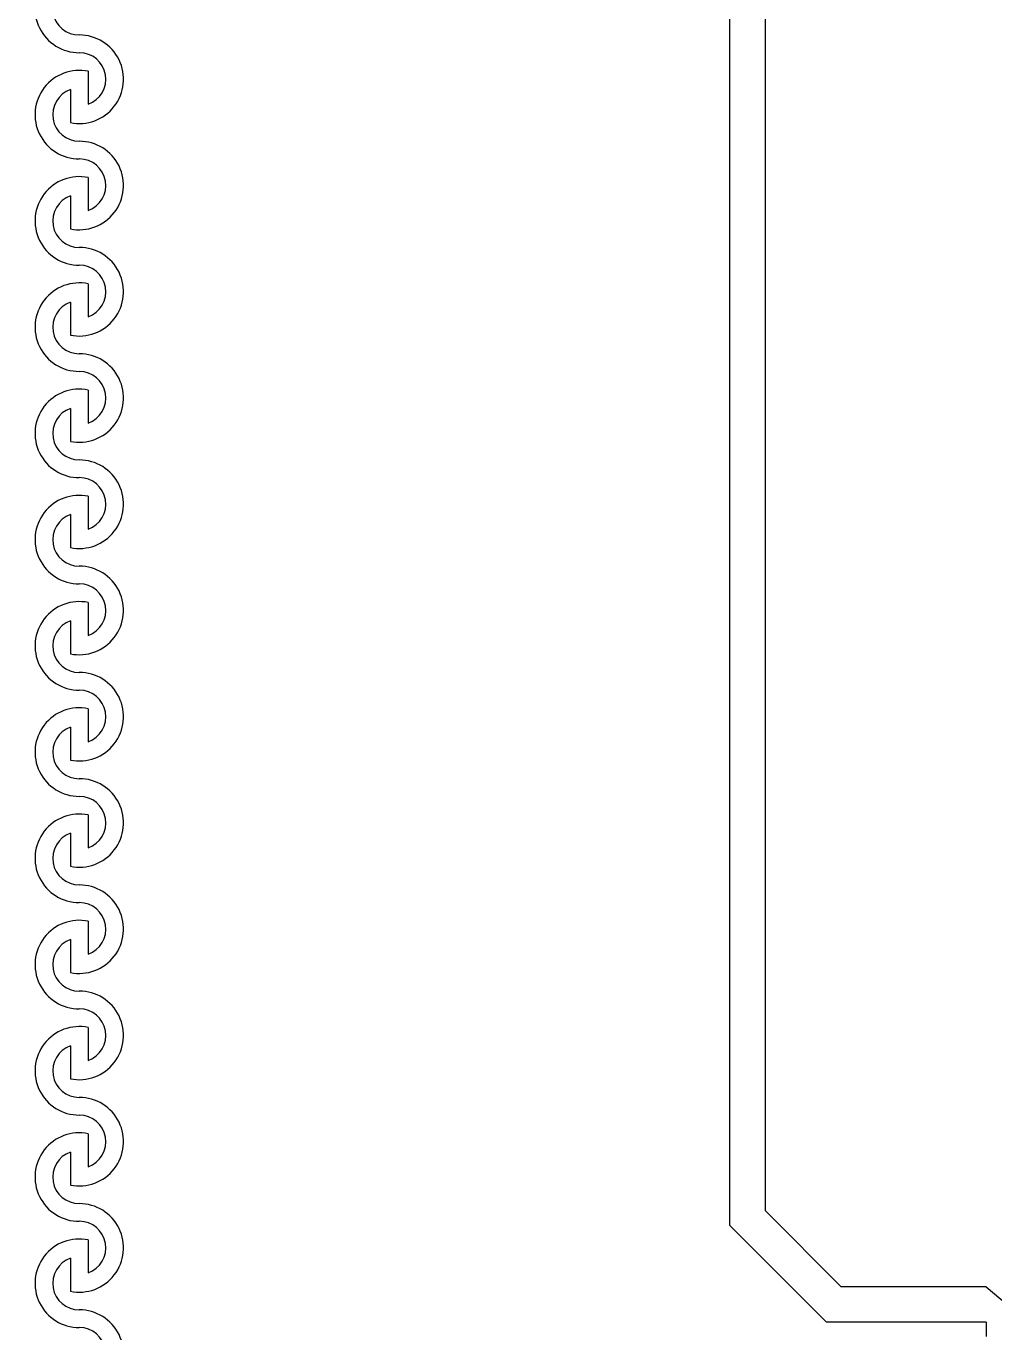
# Model space of a CAD drawing. Header units: millimetres. Extents: x 45556 to 173556, y 25313 to 153313.
# Drawn here: x 135205 to 137940, y 103423 to 107113 of the extents above; entities that cross this region are included whole.
import ezdxf

# ---------------------------------------------------------------- set-up
doc = ezdxf.new("R2010")
doc.units = ezdxf.units.MM
doc.layers.add('CLEAR', color=140, linetype='Continuous')

msp = doc.modelspace()

# ---------------------------------------------------------------- linework, layer by layer
for radius in [25000, 15000]:
    msp.add_circle((127056.2, 103313.2), radius)
at = {"layer": 'CLEAR'}
for p, q in [((137291.9, 103767.5), (137291.9, 109454.7)), ((137191.9, 103726.1), (137191.9, 109413.2)), ((135379.8, 106985.7), (135379.8, 106892.5)), ((135379.8, 106985.7), (135379.8, 106892.5)), ((135379.8, 106985.7), (135379.8, 106892.5)), ((135379.8, 106985.7), (135379.8, 106892.5)), ((135329.8, 106933.9), (135329.8, 106840.8)), ((135329.8, 106933.9), (135329.8, 106840.8)), ((135329.8, 106933.9), (135329.8, 106840.8)), ((135329.8, 106933.9), (135329.8, 106840.8)), ((135379.8, 106685.7), (135379.8, 106592.5)), ((135379.8, 106685.7), (135379.8, 106592.5)), ((135379.8, 106685.7), (135379.8, 106592.5)), ((135379.8, 106685.7), (135379.8, 106592.5)), ((135329.8, 106633.9), (135329.8, 106540.8)), ((135329.8, 106633.9), (135329.8, 106540.8)), ((135329.8, 106633.9), (135329.8, 106540.8)), ((135329.8, 106633.9), (135329.8, 106540.8)), ((135379.8, 106385.7), (135379.8, 106292.5)), ((135379.8, 106385.7), (135379.8, 106292.5)), ((135379.8, 106385.7), (135379.8, 106292.5)), ((135379.8, 106385.7), (135379.8, 106292.5)), ((135329.8, 106333.9), (135329.8, 106240.8)), ((135329.8, 106333.9), (135329.8, 106240.8)), ((135329.8, 106333.9), (135329.8, 106240.8)), ((135329.8, 106333.9), (135329.8, 106240.8)), ((135379.8, 106085.7), (135379.8, 105992.5)), ((135379.8, 106085.7), (135379.8, 105992.5)), ((135379.8, 106085.7), (135379.8, 105992.5)), ((135379.8, 106085.7), (135379.8, 105992.5)), ((135329.8, 106033.9), (135329.8, 105940.8)), ((135329.8, 106033.9), (135329.8, 105940.8)), ((135329.8, 106033.9), (135329.8, 105940.8)), ((135329.8, 106033.9), (135329.8, 105940.8)), ((135379.8, 105785.7), (135379.8, 105692.5)), ((135379.8, 105785.7), (135379.8, 105692.5)), ((135379.8, 105785.7), (135379.8, 105692.5)), ((135379.8, 105785.7), (135379.8, 105692.5)), ((135329.8, 105733.9), (135329.8, 105640.8)), ((135329.8, 105733.9), (135329.8, 105640.8)), ((135329.8, 105733.9), (135329.8, 105640.8)), ((135329.8, 105733.9), (135329.8, 105640.8)), ((135379.8, 105485.7), (135379.8, 105392.5)), ((135379.8, 105485.7), (135379.8, 105392.5)), ((135379.8, 105485.7), (135379.8, 105392.5)), ((135379.8, 105485.7), (135379.8, 105392.5)), ((135329.8, 105433.9), (135329.8, 105340.8)), ((135329.8, 105433.9), (135329.8, 105340.8)), ((135329.8, 105433.9), (135329.8, 105340.8)), ((135329.8, 105433.9), (135329.8, 105340.8)), ((135379.8, 105185.7), (135379.8, 105092.5)), ((135379.8, 105185.7), (135379.8, 105092.5)), ((135379.8, 105185.7), (135379.8, 105092.5)), ((135379.8, 105185.7), (135379.8, 105092.5)), ((135329.8, 105133.9), (135329.8, 105040.8)), ((135329.8, 105133.9), (135329.8, 105040.8)), ((135329.8, 105133.9), (135329.8, 105040.8)), ((135329.8, 105133.9), (135329.8, 105040.8)), ((135379.8, 104885.7), (135379.8, 104792.5)), ((135379.8, 104885.7), (135379.8, 104792.5)), ((135379.8, 104885.7), (135379.8, 104792.5)), ((135379.8, 104885.7), (135379.8, 104792.5)), ((135329.8, 104833.9), (135329.8, 104740.8)), ((135329.8, 104833.9), (135329.8, 104740.8)), ((135329.8, 104833.9), (135329.8, 104740.8)), ((135329.8, 104833.9), (135329.8, 104740.8)), ((135379.8, 104585.7), (135379.8, 104492.5)), ((135379.8, 104585.7), (135379.8, 104492.5)), ((135379.8, 104585.7), (135379.8, 104492.5)), ((135379.8, 104585.7), (135379.8, 104492.5)), ((135329.8, 104533.9), (135329.8, 104440.8)), ((135329.8, 104533.9), (135329.8, 104440.8)), ((135329.8, 104533.9), (135329.8, 104440.8)), ((135329.8, 104533.9), (135329.8, 104440.8)), ((135379.8, 104285.7), (135379.8, 104192.5)), ((135379.8, 104285.7), (135379.8, 104192.5)), ((135379.8, 104285.7), (135379.8, 104192.5)), ((135379.8, 104285.7), (135379.8, 104192.5)), ((135329.8, 104233.9), (135329.8, 104140.8)), ((135329.8, 104233.9), (135329.8, 104140.8)), ((135329.8, 104233.9), (135329.8, 104140.8)), ((135329.8, 104233.9), (135329.8, 104140.8)), ((135379.8, 103985.7), (135379.8, 103892.5)), ((135379.8, 103985.7), (135379.8, 103892.5)), ((135379.8, 103985.7), (135379.8, 103892.5)), ((135379.8, 103985.7), (135379.8, 103892.5)), ((135329.8, 103933.9), (135329.8, 103840.8)), ((135329.8, 103933.9), (135329.8, 103840.8)), ((135329.8, 103933.9), (135329.8, 103840.8)), ((135329.8, 103933.9), (135329.8, 103840.8)), ((137506.2, 103553.2), (137291.9, 103767.5)), ((137464.8, 103453.2), (137191.9, 103726.1)), ((135379.8, 103685.7), (135379.8, 103592.5)), ((135379.8, 103685.7), (135379.8, 103592.5)), ((135379.8, 103685.7), (135379.8, 103592.5)), ((135379.8, 103685.7), (135379.8, 103592.5)), ((135329.8, 103633.9), (135329.8, 103540.8)), ((135329.8, 103633.9), (135329.8, 103540.8)), ((135329.8, 103633.9), (135329.8, 103540.8)), ((135329.8, 103633.9), (135329.8, 103540.8)), ((137914.8, 103553.2), (137506.2, 103553.2)), ((137914.8, 103553.2), (138057.8, 103433.2)), ((137914.8, 103453.2), (137464.8, 103453.2)), ((137914.8, 103453.2), (137914.8, 103413.2))]:
    msp.add_line(p, q, dxfattribs=at)
for centre, radius, start, end in [((135354.8, 107163.2), 125, 78.463, 270), ((135354.8, 107163.2), 125, 78.463, 270), ((135354.8, 107163.2), 75, 109.4712, 270), ((135354.8, 107163.2), 75, 109.4712, 270), ((135354.8, 106963.2), 125, 258.463, 90), ((135354.8, 106963.2), 125, 258.463, 90), ((135354.8, 106963.2), 75, 289.4712, 90), ((135354.8, 106963.2), 75, 289.4712, 90), ((135354.8, 106863.2), 125, 78.463, 270), ((135354.8, 106863.2), 125, 78.463, 270), ((135354.8, 106863.2), 75, 109.4712, 270), ((135354.8, 106863.2), 75, 109.4712, 270), ((135354.8, 106663.2), 125, 258.463, 90), ((135354.8, 106663.2), 125, 258.463, 90), ((135354.8, 106663.2), 75, 289.4712, 90), ((135354.8, 106663.2), 75, 289.4712, 90), ((135354.8, 106563.2), 125, 78.463, 270), ((135354.8, 106563.2), 125, 78.463, 270), ((135354.8, 106563.2), 75, 109.4712, 270), ((135354.8, 106563.2), 75, 109.4712, 270), ((135354.8, 106363.2), 125, 258.463, 90), ((135354.8, 106363.2), 125, 258.463, 90), ((135354.8, 106363.2), 75, 289.4712, 90), ((135354.8, 106363.2), 75, 289.4712, 90), ((135354.8, 106263.2), 125, 78.463, 270), ((135354.8, 106263.2), 125, 78.463, 270), ((135354.8, 106263.2), 75, 109.4712, 270), ((135354.8, 106263.2), 75, 109.4712, 270), ((135354.8, 106063.2), 125, 258.463, 90), ((135354.8, 106063.2), 125, 258.463, 90), ((135354.8, 106063.2), 75, 289.4712, 90), ((135354.8, 106063.2), 75, 289.4712, 90), ((135354.8, 105963.2), 125, 78.463, 270), ((135354.8, 105963.2), 125, 78.463, 270), ((135354.8, 105963.2), 75, 109.4712, 270), ((135354.8, 105963.2), 75, 109.4712, 270), ((135354.8, 105763.2), 125, 258.463, 90), ((135354.8, 105763.2), 125, 258.463, 90), ((135354.8, 105763.2), 75, 289.4712, 90), ((135354.8, 105763.2), 75, 289.4712, 90), ((135354.8, 105663.2), 125, 78.463, 270), ((135354.8, 105663.2), 125, 78.463, 270), ((135354.8, 105663.2), 75, 109.4712, 270), ((135354.8, 105663.2), 75, 109.4712, 270), ((135354.8, 105463.2), 125, 258.463, 90), ((135354.8, 105463.2), 125, 258.463, 90), ((135354.8, 105463.2), 75, 289.4712, 90), ((135354.8, 105463.2), 75, 289.4712, 90), ((135354.8, 105363.2), 125, 78.463, 270), ((135354.8, 105363.2), 125, 78.463, 270), ((135354.8, 105363.2), 75, 109.4712, 270), ((135354.8, 105363.2), 75, 109.4712, 270), ((135354.8, 105163.2), 125, 258.463, 90), ((135354.8, 105163.2), 125, 258.463, 90), ((135354.8, 105163.2), 75, 289.4712, 90), ((135354.8, 105163.2), 75, 289.4712, 90), ((135354.8, 105063.2), 125, 78.463, 270), ((135354.8, 105063.2), 125, 78.463, 270), ((135354.8, 105063.2), 75, 109.4712, 270), ((135354.8, 105063.2), 75, 109.4712, 270), ((135354.8, 104863.2), 125, 258.463, 90), ((135354.8, 104863.2), 125, 258.463, 90), ((135354.8, 104863.2), 75, 289.4712, 90), ((135354.8, 104863.2), 75, 289.4712, 90), ((135354.8, 104763.2), 125, 78.463, 270), ((135354.8, 104763.2), 125, 78.463, 270), ((135354.8, 104763.2), 75, 109.4712, 270), ((135354.8, 104763.2), 75, 109.4712, 270), ((135354.8, 104563.2), 125, 258.463, 90), ((135354.8, 104563.2), 125, 258.463, 90), ((135354.8, 104563.2), 75, 289.4712, 90), ((135354.8, 104563.2), 75, 289.4712, 90), ((135354.8, 104463.2), 125, 78.463, 270), ((135354.8, 104463.2), 125, 78.463, 270), ((135354.8, 104463.2), 75, 109.4712, 270), ((135354.8, 104463.2), 75, 109.4712, 270), ((135354.8, 104263.2), 125, 258.463, 90), ((135354.8, 104263.2), 125, 258.463, 90), ((135354.8, 104263.2), 75, 289.4712, 90), ((135354.8, 104263.2), 75, 289.4712, 90), ((135354.8, 104163.2), 125, 78.463, 270), ((135354.8, 104163.2), 125, 78.463, 270), ((135354.8, 104163.2), 75, 109.4712, 270), ((135354.8, 104163.2), 75, 109.4712, 270), ((135354.8, 103963.2), 125, 258.463, 90), ((135354.8, 103963.2), 125, 258.463, 90), ((135354.8, 103963.2), 75, 289.4712, 90), ((135354.8, 103963.2), 75, 289.4712, 90), ((135354.8, 103863.2), 125, 78.463, 270), ((135354.8, 103863.2), 125, 78.463, 270), ((135354.8, 103863.2), 75, 109.4712, 270), ((135354.8, 103863.2), 75, 109.4712, 270), ((135354.8, 103663.2), 125, 258.463, 90), ((135354.8, 103663.2), 125, 258.463, 90), ((135354.8, 103663.2), 75, 289.4712, 90), ((135354.8, 103663.2), 75, 289.4712, 90), ((135354.8, 103563.2), 125, 78.463, 270), ((135354.8, 103563.2), 125, 78.463, 270), ((135354.8, 103563.2), 75, 109.4712, 270), ((135354.8, 103563.2), 75, 109.4712, 270), ((135354.8, 103363.2), 125, 258.463, 90), ((135354.8, 103363.2), 125, 258.463, 90), ((135354.8, 103363.2), 75, 289.4712, 90), ((135354.8, 103363.2), 75, 289.4712, 90)]:
    msp.add_arc(centre, radius, start, end, dxfattribs=at)

doc.saveas('drawing.dxf')
